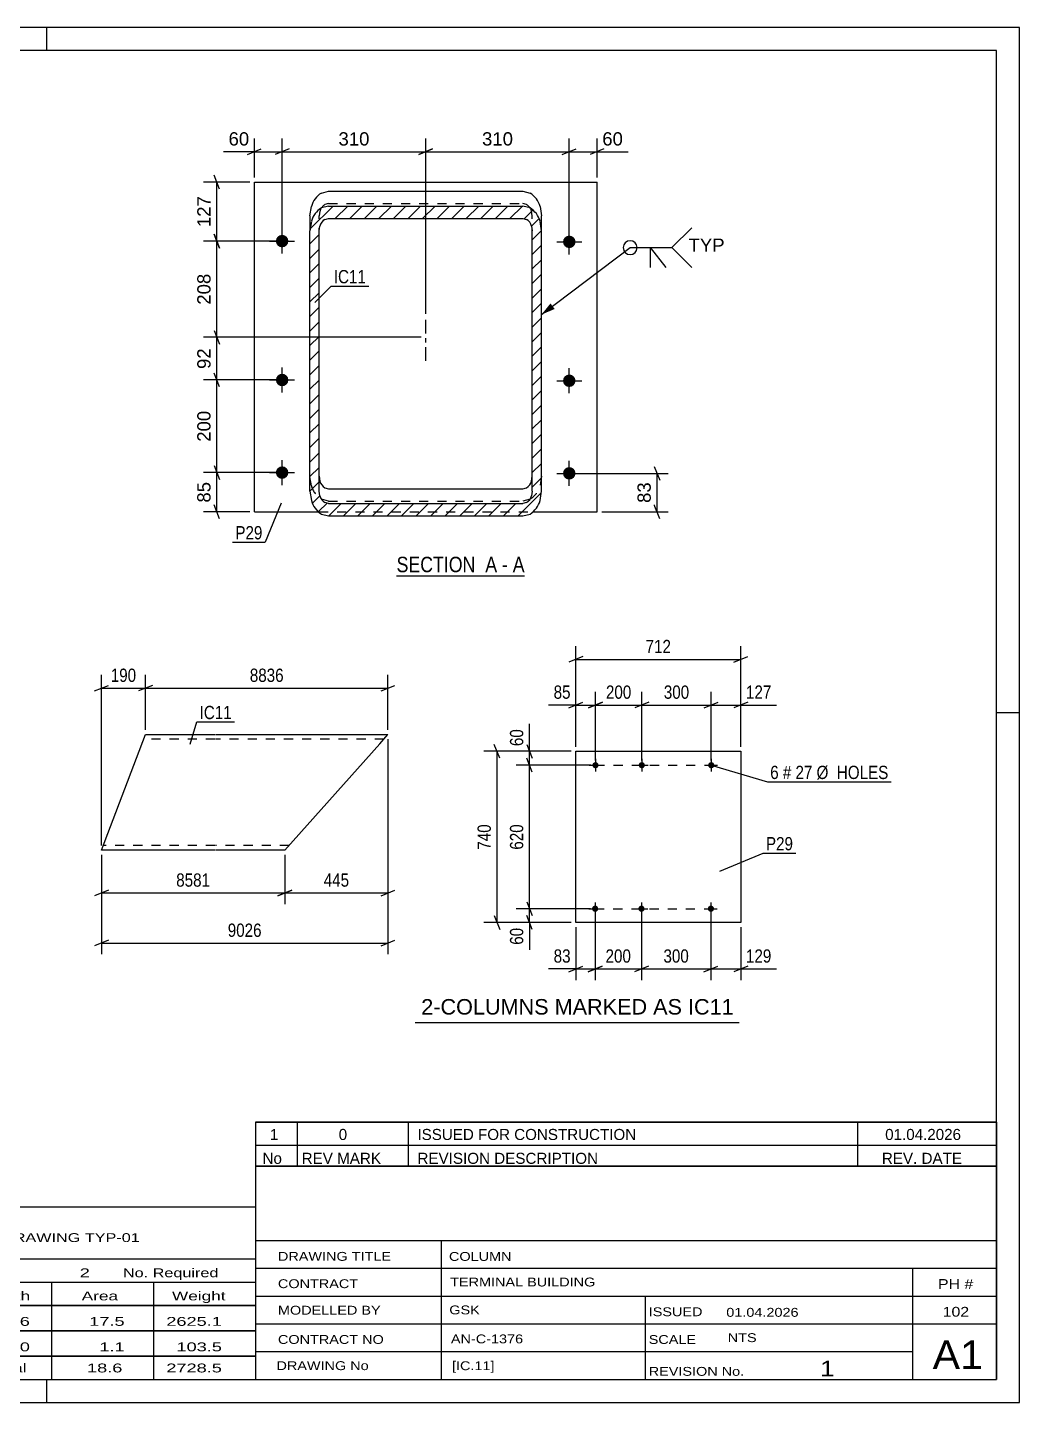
# Model space of a CAD drawing. Header units: millimetres. Extents: x 0 to 420, y 0 to 297.
# Drawn here: x 205.8 to 420, y 0 to 297 of the extents above; entities that cross this region are included whole.
import ezdxf

# ---------------------------------------------------------------- set-up
doc = ezdxf.new("R2010")
doc.units = ezdxf.units.MM
doc.linetypes.add('DXK_LINE_DOT2', pattern=[3.9198, 1.9599, -1.9599])
doc.linetypes.add('DXK_LINE_DOT3', pattern=[5.9187, 2.979, -0.9799, 0.9799, -0.9799])
doc.styles.add('Arial', font='ARIAL.TTF', dxfattribs={"height": 0.2})
doc.styles.add('Arial Narrow', font='ARIALN.TTF', dxfattribs={"height": 0.2})

# ---------------------------------------------------------------- blocks, each defined once
blk = doc.blocks.new('Unknown-762328511-1128')
at = {"color": 5, "linetype": 'Continuous'}
for p, q in [((420, 297), (0, 297)), ((210, 292), (210, 297)), ((420, 0), (420, 297)), ((415, 292), (5, 292)), ((415, 5), (415, 292)), ((420, 149), (415, 149)), ((5, 5), (415, 5)), ((210, 0), (210, 5)), ((0, 0), (420, 0))]:
    blk.add_line(p, q, dxfattribs=at)
blk = doc.blocks.new('Unknown-762328511-17 - 1245')
at = {"color": 6, "linetype": 'Continuous'}
blk.add_line((285.5, 178.59), (313.14, 178.59), dxfattribs=at)
at = {"color": 0, "linetype": 'Continuous'}
blk.add_wipeout([(303.6, 179.34), (303.6, 182.84), (285.5, 182.84), (285.5, 179.34)], dxfattribs=at)
at = {"color": 7, "linetype": 'Continuous', "style": 'Arial Narrow'}
blk.add_text('SECTION ', height=3.34, dxfattribs=at).set_placement((285.5, 179.34))
at = {"color": 0, "linetype": 'Continuous'}
blk.add_wipeout([(307.21, 179.34), (307.21, 182.84), (304.65, 182.84), (304.65, 179.34)], dxfattribs=at)
blk.add_wipeout([(309.53, 179.34), (309.53, 182.84), (308.26, 182.84), (308.26, 179.34)], dxfattribs=at)
at = {"color": 7, "linetype": 'Continuous', "style": 'Arial Narrow'}
blk.add_text('A', height=3.34, dxfattribs=at).set_placement((304.65, 179.34))
at = {"color": 0, "linetype": 'Continuous'}
blk.add_wipeout([(313.14, 179.34), (313.14, 182.84), (310.58, 182.84), (310.58, 179.34)], dxfattribs=at)
at = {"color": 7, "linetype": 'Continuous', "style": 'Arial Narrow'}
for s, p in [('A', (310.58, 179.34)), ('-', (308.26, 179.34))]:
    blk.add_text(s, height=3.34, dxfattribs=at).set_placement(p)
blk = doc.blocks.new('Part-762328511-1509 - 1503')
at = {"color": 2, "linetype": 'Continuous'}
for p, q in [((324.19, 103.66), (324.19, 140.66)), ((324.19, 140.66), (359.81, 140.66)), ((359.81, 140.66), (359.81, 103.66)), ((359.81, 103.66), (324.19, 103.66))]:
    blk.add_line(p, q, dxfattribs=at)
blk = doc.blocks.new('Bolt-762328511-1542 - 1503')
at = {"linetype": 'Continuous'}
for points in [[(328.44, 138.33, -1), (328.44, 136.98, -1)], [(338.44, 138.33, -1), (338.44, 136.98, -1)], [(353.44, 138.33, -1), (353.44, 136.98, -1)]]:
    blk.add_hatch(color=1, dxfattribs=at).paths.add_polyline_path(points)
at = {"color": 1, "linetype": 'Continuous'}
for p, q in [((327.09, 137.66), (329.79, 137.66)), ((328.44, 139.01), (328.44, 136.31)), ((337.09, 137.66), (339.79, 137.66)), ((338.44, 139.01), (338.44, 136.31)), ((352.09, 137.66), (354.79, 137.66)), ((353.44, 139.01), (353.44, 136.31))]:
    blk.add_line(p, q, dxfattribs=at)
blk = doc.blocks.new('Bolt-762328511-1547 - 1503')
at = {"linetype": 'Continuous'}
for points in [[(328.37, 107.33, -1), (328.37, 105.98, -1)], [(338.37, 107.33, -1), (338.37, 105.98, -1)], [(353.37, 107.33, -1), (353.37, 105.98, -1)]]:
    blk.add_hatch(color=1, dxfattribs=at).paths.add_polyline_path(points)
at = {"color": 1, "linetype": 'Continuous'}
for p, q in [((328.37, 108.01), (328.37, 105.31)), ((338.37, 108.01), (338.37, 105.31)), ((353.37, 108.01), (353.37, 105.31)), ((327.02, 106.66), (329.72, 106.66)), ((337.02, 106.66), (339.72, 106.66)), ((352.02, 106.66), (354.72, 106.66))]:
    blk.add_line(p, q, dxfattribs=at)
blk = doc.blocks.new('Part-762328511-1430 - 1424')
at = {"color": 2, "linetype": 'Continuous'}
for p, q in [((221.76, 119.3), (231.28, 144.3)), ((231.28, 144.3), (246.28, 144.3)), ((246.38, 144.3), (283.63, 144.3)), ((281.85, 142.3), (283.63, 144.3)), ((281.85, 142.3), (261.38, 119.3)), ((246.28, 119.3), (221.76, 119.3)), ((261.38, 119.3), (246.38, 119.3))]:
    blk.add_line(p, q, dxfattribs=at)
at = {"color": 7, "linetype": 'DXK_LINE_DOT2'}
for p, q in [((246.28, 143.3), (230.9, 143.3)), ((282.74, 143.3), (246.38, 143.3)), ((283.49, 144.15), (281.85, 142.3)), ((246.28, 120.3), (222.14, 120.3)), ((262.27, 120.3), (246.38, 120.3))]:
    blk.add_line(p, q, dxfattribs=at)
blk = doc.blocks.new('Bolt-762328511-1280 - 1245')
at = {"linetype": 'Continuous'}
for points in [[(321.43, 250.7, -1), (324.13, 250.7, -1)], [(321.43, 220.7, -1), (324.13, 220.7, -1)], [(321.43, 200.7, -1), (324.13, 200.7, -1)]]:
    blk.add_hatch(color=1, dxfattribs=at).paths.add_polyline_path(points)
at = {"color": 1, "linetype": 'Continuous'}
for p, q in [((322.78, 248), (322.78, 253.4)), ((320.08, 250.7), (325.48, 250.7)), ((322.78, 218), (322.78, 223.4)), ((320.08, 220.7), (325.48, 220.7)), ((322.78, 198), (322.78, 203.4)), ((320.08, 200.7), (325.48, 200.7))]:
    blk.add_line(p, q, dxfattribs=at)
blk = doc.blocks.new('Bolt-762328511-1279 - 1245')
at = {"linetype": 'Continuous'}
for points in [[(259.43, 250.86, -1), (262.13, 250.86, -1)], [(259.43, 220.86, -1), (262.13, 220.86, -1)], [(259.43, 200.86, -1), (262.13, 200.86, -1)]]:
    blk.add_hatch(color=1, dxfattribs=at).paths.add_polyline_path(points)
at = {"color": 1, "linetype": 'Continuous'}
for p, q in [((260.78, 248.16), (260.78, 253.56)), ((258.08, 250.86), (263.48, 250.86)), ((260.78, 218.16), (260.78, 223.56)), ((258.08, 220.86), (263.48, 220.86)), ((260.78, 198.16), (260.78, 203.56)), ((258.08, 200.86), (263.48, 200.86))]:
    blk.add_line(p, q, dxfattribs=at)
blk = doc.blocks.new('Part-762328511-1263 - 1245')
at = {"color": 2, "linetype": 'Continuous'}
for p, q in [((254.78, 192.36), (254.78, 263.6)), ((254.78, 263.6), (328.78, 263.6)), ((328.78, 192.36), (328.78, 263.6)), ((254.78, 192.36), (268.75, 192.36)), ((314.82, 192.36), (328.78, 192.36))]:
    blk.add_line(p, q, dxfattribs=at)
at = {"color": 7, "linetype": 'DXK_LINE_DOT2'}
blk.add_line((268.75, 192.36), (314.82, 192.36), dxfattribs=at)
blk = doc.blocks.new('Part-762328511-1278 - 1245')
at = {"linetype": 'Continuous'}
h = blk.add_hatch(dxfattribs=at)
h.set_pattern_fill('', scale=0.7, style=0, pattern_type=0)
h.set_pattern_definition([(45, (266.7842, 196.8542), (-1.571545, 1.571545), [])])
h.paths.add_polyline_path([(266.78, 253.08), (266.78, 196.85), (267.09, 194.8), (267.96, 193.07), (269.25, 191.91), (270.78, 191.5), (312.78, 191.5), (314.31, 191.91), (315.61, 193.07), (316.48, 194.8), (316.78, 196.85), (316.78, 253.08), (316.48, 255.13), (315.61, 256.87), (314.31, 258.03), (312.78, 258.44), (270.78, 258.44), (269.25, 258.03), (267.96, 256.87), (267.09, 255.13)])
h.paths.add_polyline_path([(269.37, 254.98), (270.02, 255.56), (270.78, 255.76), (312.78, 255.76), (313.55, 255.56), (314.2, 254.98), (314.63, 254.11), (314.78, 253.08), (314.78, 196.85), (314.63, 195.83), (314.2, 194.96), (313.55, 194.38), (312.78, 194.18), (270.78, 194.18), (270.02, 194.38), (269.37, 194.96), (268.94, 195.83), (268.78, 196.85), (268.78, 253.08), (268.94, 254.11)])
at = {"color": 2, "linetype": 'Continuous'}
for p, q in [((269.25, 261.23), (270.78, 261.64)), ((270.78, 261.64), (312.78, 261.64)), ((312.78, 261.64), (314.31, 261.23)), ((270.78, 258.44), (269.25, 258.03)), ((270.78, 258.44), (312.78, 258.44)), ((314.31, 258.03), (312.78, 258.44)), ((266.78, 256.29), (267.09, 258.34)), ((266.78, 256.29), (266.78, 253.08)), ((270.02, 255.56), (270.78, 255.76)), ((270.78, 255.76), (312.78, 255.76)), ((312.78, 255.76), (313.55, 255.56)), ((316.48, 258.34), (316.78, 256.29)), ((316.78, 253.08), (316.78, 256.29)), ((267.09, 255.13), (266.78, 253.08)), ((266.78, 196.85), (266.78, 253.08)), ((268.78, 253.08), (268.94, 254.11)), ((268.78, 196.85), (268.78, 253.08)), ((314.63, 254.11), (314.78, 253.08)), ((314.78, 196.85), (314.78, 253.08)), ((316.78, 253.08), (316.48, 255.13)), ((316.78, 196.85), (316.78, 253.08)), ((268.78, 200.06), (268.94, 199.03)), ((314.63, 199.03), (314.78, 200.06)), ((266.78, 196.85), (267.09, 194.8)), ((268.94, 195.83), (268.78, 196.85)), ((270.02, 197.58), (270.78, 197.38)), ((270.78, 197.38), (312.78, 197.38)), ((312.78, 197.38), (313.55, 197.58)), ((314.78, 196.85), (314.63, 195.83)), ((316.48, 194.8), (316.78, 196.85)), ((270.78, 194.18), (270.02, 194.38)), ((270.78, 194.18), (312.78, 194.18)), ((313.55, 194.38), (312.78, 194.18)), ((269.25, 191.91), (270.78, 191.5)), ((270.78, 191.5), (312.78, 191.5)), ((312.78, 191.5), (314.31, 191.91))]:
    blk.add_line(p, q, dxfattribs=at)
at = {"color": 7, "linetype": 'DXK_LINE_DOT2'}
for p, q in [((270.78, 258.96), (270.02, 258.76)), ((270.78, 258.96), (312.78, 258.96)), ((313.55, 258.76), (312.78, 258.96)), ((268.94, 257.31), (268.78, 256.29)), ((268.78, 196.85), (268.78, 256.29)), ((314.78, 256.29), (314.63, 257.31)), ((314.78, 196.85), (314.78, 256.29)), ((266.78, 196.85), (266.78, 253.08)), ((316.78, 196.85), (316.78, 253.08)), ((267.09, 198.01), (266.78, 200.06)), ((316.78, 200.06), (316.48, 198.01)), ((270.78, 194.7), (269.25, 195.11)), ((270.78, 194.7), (312.78, 194.7)), ((314.31, 195.11), (312.78, 194.7))]:
    blk.add_line(p, q, dxfattribs=at)
at = {"color": 7, "linetype": 'DXK_LINE_DOT3'}
blk.add_line((291.78, 224.97), (291.78, 234.82), dxfattribs=at)
at = {"color": 2, "linetype": 'Continuous'}
for centre, radius, start, end in [((271.82, 257.06), 4.9, 121.5791, 164.9041), ((311.75, 257.06), 4.9, 15.0959, 58.4209), ((271.82, 253.86), 4.9, 121.5791, 164.9041), ((271.3, 253.47), 2.45, 121.5791, 164.9041), ((312.27, 253.47), 2.45, 15.0959, 58.4209), ((311.75, 253.86), 4.9, 15.0959, 58.4209), ((271.3, 199.67), 2.45, 195.0959, 238.4209), ((312.27, 199.67), 2.45, 301.5791, 344.9041), ((271.82, 196.08), 4.9, 195.0959, 238.4209), ((271.3, 196.47), 2.45, 195.0959, 238.4209), ((312.27, 196.47), 2.45, 301.5791, 344.9041), ((311.75, 196.08), 4.9, 301.5791, 344.9041)]:
    blk.add_arc(centre, radius, start, end, dxfattribs=at)
at = {"color": 7, "linetype": 'DXK_LINE_DOT2'}
for centre, radius, start, end in [((271.3, 256.67), 2.45, 121.5791, 164.9041), ((312.27, 256.67), 2.45, 15.0959, 58.4209), ((271.82, 199.29), 4.9, 195.0959, 238.4209), ((311.75, 199.29), 4.9, 301.5791, 344.9041)]:
    blk.add_arc(centre, radius, start, end, dxfattribs=at)
blk = doc.blocks.new('Line-762328511-1675 - 1503')
at = {"color": 1, "linetype": 'DXK_LINE_DOT2'}
blk.add_line((328.37, 106.66), (352.02, 106.66), dxfattribs=at)
blk = doc.blocks.new('Line-762328511-1688 - 1503')
at = {"color": 1, "linetype": 'DXK_LINE_DOT2'}
blk.add_line((328.44, 137.66), (353.44, 137.66), dxfattribs=at)
blk = doc.blocks.new('StraightDimension-762328511-3628 - 1503')
at = {"color": 7, "linetype": 'Continuous'}
for p, q in [((338.37, 105.66), (338.37, 91.26)), ((353.37, 105.66), (353.37, 91.26)), ((339.87, 94.26), (336.87, 93.06)), ((338.37, 93.66), (353.37, 93.66)), ((351.87, 93.06), (354.87, 94.26))]:
    blk.add_line(p, q, dxfattribs=at)
at = {"color": 0}
blk.add_wipeout([(349.21, 94.41), (349.21, 98.61), (342.52, 98.61), (342.52, 94.41)], dxfattribs=at)
at = {"color": 3, "style": 'Arial Narrow'}
blk.add_text('300', height=2.863, dxfattribs=at).set_placement((343.12, 95.01))
blk = doc.blocks.new('StraightDimension-762328511-1620 - 1503')
at = {"color": 7, "linetype": 'Continuous'}
for p, q in [((328.37, 105.66), (328.37, 91.26)), ((324.19, 102.66), (324.19, 91.26)), ((322.69, 93.06), (325.69, 94.26)), ((324.19, 93.66), (328.37, 93.66)), ((329.87, 94.26), (326.87, 93.06))]:
    blk.add_line(p, q, dxfattribs=at)
at = {"color": 0}
blk.add_wipeout([(323.67, 94.41), (323.67, 98.61), (318.81, 98.61), (318.81, 94.41)], dxfattribs=at)
at = {"color": 7, "linetype": 'Continuous'}
blk.add_line((324.19, 93.66), (318.29, 93.66), dxfattribs=at)
blk.add_line((324.19, 93.66), (318.29, 93.66), dxfattribs=at)
at = {"color": 3, "style": 'Arial Narrow'}
blk.add_text('83', height=2.863, dxfattribs=at).set_placement((319.41, 95.01))
blk = doc.blocks.new('StraightDimension-762328511-1665 - 1503')
at = {"color": 7, "linetype": 'Continuous'}
for p, q in [((324.19, 141.66), (324.19, 163.36)), ((359.81, 141.66), (359.81, 163.36)), ((325.69, 161.11), (322.69, 159.91)), ((324.19, 160.51), (359.81, 160.51)), ((358.31, 159.91), (361.31, 161.11))]:
    blk.add_line(p, q, dxfattribs=at)
at = {"color": 0}
blk.add_wipeout([(345.34, 161.26), (345.34, 165.46), (338.66, 165.46), (338.66, 161.26)], dxfattribs=at)
at = {"color": 3, "style": 'Arial Narrow'}
blk.add_text('712', height=2.863, dxfattribs=at).set_placement((339.26, 161.86))
blk = doc.blocks.new('StraightDimension-762328511-1549 - 1503')
at = {"color": 7, "linetype": 'Continuous'}
for p, q in [((323.19, 140.66), (311.34, 140.66)), ((313.59, 142.16), (314.79, 139.16)), ((314.19, 137.66), (314.19, 140.66)), ((327.44, 137.66), (311.34, 137.66)), ((314.79, 136.16), (313.59, 139.16))]:
    blk.add_line(p, q, dxfattribs=at)
at = {"color": 0}
blk.add_wipeout([(313.44, 146.04), (309.24, 146.04), (309.24, 141.18), (313.44, 141.18)], dxfattribs=at)
at = {"color": 7, "linetype": 'Continuous'}
blk.add_line((314.19, 140.66), (314.19, 146.56), dxfattribs=at)
blk.add_line((314.19, 140.66), (314.19, 146.56), dxfattribs=at)
at = {"color": 3, "style": 'Arial Narrow'}
blk.add_text('60', height=2.863, rotation=90.0002, dxfattribs=at).set_placement((312.84, 141.78))
blk = doc.blocks.new('StraightDimension-762328511-3650 - 1503')
at = {"color": 7, "linetype": 'Continuous'}
for p, q in [((338.44, 138.66), (338.44, 153.51)), ((353.44, 138.66), (353.44, 153.51)), ((339.94, 151.26), (336.94, 150.06)), ((338.44, 150.66), (353.44, 150.66)), ((351.94, 150.06), (354.94, 151.26))]:
    blk.add_line(p, q, dxfattribs=at)
at = {"color": 0}
blk.add_wipeout([(349.29, 151.41), (349.29, 155.61), (342.6, 155.61), (342.6, 151.41)], dxfattribs=at)
at = {"color": 3, "style": 'Arial Narrow'}
blk.add_text('300', height=2.863, dxfattribs=at).set_placement((343.2, 152.01))
blk = doc.blocks.new('StraightDimension-762328511-1562 - 1503')
at = {"color": 7, "linetype": 'Continuous'}
for p, q in [((327.44, 137.66), (311.34, 137.66)), ((314.79, 136.16), (313.59, 139.16)), ((314.19, 106.66), (314.19, 137.66)), ((313.59, 108.16), (314.79, 105.16)), ((327.37, 106.66), (311.34, 106.66))]:
    blk.add_line(p, q, dxfattribs=at)
at = {"color": 0}
blk.add_wipeout([(313.44, 125.5), (309.24, 125.5), (309.24, 118.81), (313.44, 118.81)], dxfattribs=at)
at = {"color": 3, "style": 'Arial Narrow'}
blk.add_text('620', height=2.863, rotation=90.0002, dxfattribs=at).set_placement((312.84, 119.41))
blk = doc.blocks.new('StraightDimension-762328511-1578 - 1503')
at = {"color": 7, "linetype": 'Continuous'}
for p, q in [((313.59, 108.16), (314.79, 105.16)), ((327.37, 106.66), (311.34, 106.66)), ((314.79, 102.16), (313.59, 105.16)), ((314.19, 103.66), (314.19, 106.66)), ((323.19, 103.66), (311.34, 103.66))]:
    blk.add_line(p, q, dxfattribs=at)
at = {"color": 0}
blk.add_wipeout([(313.44, 103.13), (309.24, 103.13), (309.24, 98.27), (313.44, 98.27)], dxfattribs=at)
at = {"color": 7, "linetype": 'Continuous'}
blk.add_line((314.19, 103.66), (314.19, 97.75), dxfattribs=at)
blk.add_line((314.19, 103.66), (314.19, 97.75), dxfattribs=at)
at = {"color": 3, "style": 'Arial Narrow'}
blk.add_text('60', height=2.863, rotation=90.0002, dxfattribs=at).set_placement((312.84, 98.87))
blk = doc.blocks.new('StraightDimension-762328511-1592 - 1503')
at = {"color": 7, "linetype": 'Continuous'}
for p, q in [((323.19, 140.66), (304.34, 140.66)), ((307.79, 139.16), (306.59, 142.16)), ((307.19, 103.66), (307.19, 140.66)), ((306.59, 105.16), (307.79, 102.16)), ((323.19, 103.66), (304.34, 103.66))]:
    blk.add_line(p, q, dxfattribs=at)
at = {"color": 0}
blk.add_wipeout([(306.44, 125.5), (302.24, 125.5), (302.24, 118.81), (306.44, 118.81)], dxfattribs=at)
at = {"color": 3, "style": 'Arial Narrow'}
blk.add_text('740', height=2.863, rotation=90.0002, dxfattribs=at).set_placement((305.84, 119.41))
blk = doc.blocks.new('StraightDimension-762328511-1603 - 1503')
at = {"color": 7, "linetype": 'Continuous'}
for p, q in [((353.37, 105.66), (353.37, 91.26)), ((359.81, 102.66), (359.81, 91.26)), ((351.87, 93.06), (354.87, 94.26)), ((353.37, 93.66), (359.81, 93.66)), ((361.31, 94.26), (358.31, 93.06))]:
    blk.add_line(p, q, dxfattribs=at)
at = {"color": 0}
blk.add_wipeout([(367.02, 94.41), (367.02, 98.61), (360.34, 98.61), (360.34, 94.41)], dxfattribs=at)
at = {"color": 7, "linetype": 'Continuous'}
blk.add_line((359.81, 93.66), (367.55, 93.66), dxfattribs=at)
blk.add_line((359.81, 93.66), (367.55, 93.66), dxfattribs=at)
at = {"color": 3, "style": 'Arial Narrow'}
blk.add_text('129', height=2.863, dxfattribs=at).set_placement((360.94, 95.01))
blk = doc.blocks.new('StraightDimension-762328511-1634 - 1503')
at = {"color": 7, "linetype": 'Continuous'}
for p, q in [((324.19, 141.66), (324.19, 153.51)), ((328.44, 138.66), (328.44, 153.51)), ((322.69, 150.06), (325.69, 151.26)), ((324.19, 150.66), (328.44, 150.66)), ((329.94, 151.26), (326.94, 150.06))]:
    blk.add_line(p, q, dxfattribs=at)
at = {"color": 0}
blk.add_wipeout([(323.67, 151.41), (323.67, 155.61), (318.81, 155.61), (318.81, 151.41)], dxfattribs=at)
at = {"color": 7, "linetype": 'Continuous'}
blk.add_line((324.19, 150.66), (318.29, 150.66), dxfattribs=at)
blk.add_line((324.19, 150.66), (318.29, 150.66), dxfattribs=at)
at = {"color": 3, "style": 'Arial Narrow'}
blk.add_text('85', height=2.863, dxfattribs=at).set_placement((319.41, 152.01))
blk = doc.blocks.new('StraightDimension-762328511-1651 - 1503')
at = {"color": 7, "linetype": 'Continuous'}
for p, q in [((353.44, 138.66), (353.44, 153.51)), ((359.81, 141.66), (359.81, 153.51)), ((351.94, 150.06), (354.94, 151.26)), ((353.44, 150.66), (359.81, 150.66)), ((361.31, 151.26), (358.31, 150.06))]:
    blk.add_line(p, q, dxfattribs=at)
at = {"color": 0}
blk.add_wipeout([(367.02, 151.41), (367.02, 155.61), (360.34, 155.61), (360.34, 151.41)], dxfattribs=at)
at = {"color": 7, "linetype": 'Continuous'}
blk.add_line((359.81, 150.66), (367.55, 150.66), dxfattribs=at)
blk.add_line((359.81, 150.66), (367.55, 150.66), dxfattribs=at)
at = {"color": 3, "style": 'Arial Narrow'}
blk.add_text('127', height=2.863, dxfattribs=at).set_placement((360.94, 152.01))
blk = doc.blocks.new('StraightDimension-762328511-3626 - 1503')
at = {"color": 7, "linetype": 'Continuous'}
for p, q in [((328.37, 105.66), (328.37, 91.26)), ((338.37, 105.66), (338.37, 91.26)), ((326.87, 93.06), (329.87, 94.26)), ((328.37, 93.66), (338.37, 93.66)), ((339.87, 94.26), (336.87, 93.06))]:
    blk.add_line(p, q, dxfattribs=at)
at = {"color": 0}
blk.add_wipeout([(336.71, 94.41), (336.71, 98.61), (330.02, 98.61), (330.02, 94.41)], dxfattribs=at)
at = {"color": 3, "style": 'Arial Narrow'}
blk.add_text('200', height=2.863, dxfattribs=at).set_placement((330.62, 95.01))
blk = doc.blocks.new('StraightDimension-762328511-3648 - 1503')
at = {"color": 7, "linetype": 'Continuous'}
for p, q in [((328.44, 138.66), (328.44, 153.51)), ((338.44, 138.66), (338.44, 153.51)), ((326.94, 150.06), (329.94, 151.26)), ((328.44, 150.66), (338.44, 150.66)), ((339.94, 151.26), (336.94, 150.06))]:
    blk.add_line(p, q, dxfattribs=at)
at = {"color": 0}
blk.add_wipeout([(336.79, 151.41), (336.79, 155.61), (330.1, 155.61), (330.1, 151.41)], dxfattribs=at)
at = {"color": 3, "style": 'Arial Narrow'}
blk.add_text('200', height=2.863, dxfattribs=at).set_placement((330.7, 152.01))
blk = doc.blocks.new('StraightDimension-762328511-1434 - 1424')
at = {"color": 7, "linetype": 'Continuous'}
for p, q in [((283.63, 143.3), (283.63, 107.67)), ((261.38, 118.3), (261.38, 107.67)), ((262.88, 110.67), (259.88, 109.47)), ((261.38, 110.07), (283.63, 110.07)), ((282.13, 109.47), (285.13, 110.67))]:
    blk.add_line(p, q, dxfattribs=at)
at = {"color": 0}
blk.add_wipeout([(275.84, 110.82), (275.84, 115.02), (269.16, 115.02), (269.16, 110.82)], dxfattribs=at)
at = {"color": 3, "style": 'Arial Narrow'}
blk.add_text('445', height=2.863, dxfattribs=at).set_placement((269.76, 111.42))
blk = doc.blocks.new('StraightDimension-762328511-1447 - 1424')
at = {"color": 7, "linetype": 'Continuous'}
for p, q in [((221.76, 118.3), (221.76, 107.67)), ((261.38, 118.3), (261.38, 107.67)), ((223.26, 110.67), (220.26, 109.47)), ((221.76, 110.07), (261.38, 110.07)), ((259.88, 109.47), (262.88, 110.67))]:
    blk.add_line(p, q, dxfattribs=at)
at = {"color": 0}
blk.add_wipeout([(245.83, 110.82), (245.83, 115.02), (237.31, 115.02), (237.31, 110.82)], dxfattribs=at)
at = {"color": 3, "style": 'Arial Narrow'}
blk.add_text('8581', height=2.863, dxfattribs=at).set_placement((237.91, 111.42))
blk = doc.blocks.new('StraightDimension-762328511-1461 - 1424')
at = {"color": 7, "linetype": 'Continuous'}
for p, q in [((232.78, 154.9), (229.78, 153.7)), ((231.28, 145.3), (231.28, 157.15)), ((282.13, 153.7), (285.13, 154.9)), ((283.63, 145.3), (283.63, 157.15)), ((231.28, 154.3), (283.63, 154.3))]:
    blk.add_line(p, q, dxfattribs=at)
at = {"color": 0}
blk.add_wipeout([(261.71, 155.05), (261.71, 159.25), (253.2, 159.25), (253.2, 155.05)], dxfattribs=at)
at = {"color": 3, "style": 'Arial Narrow'}
blk.add_text('8836', height=2.863, dxfattribs=at).set_placement((253.8, 155.65))
blk = doc.blocks.new('StraightDimension-762328511-1475 - 1424')
at = {"color": 7, "linetype": 'Continuous'}
for p, q in [((220.26, 153.7), (223.26, 154.9)), ((221.76, 120.3), (221.76, 157.15)), ((232.78, 154.9), (229.78, 153.7)), ((231.28, 145.3), (231.28, 157.15)), ((221.76, 154.3), (231.28, 154.3))]:
    blk.add_line(p, q, dxfattribs=at)
at = {"color": 0}
blk.add_wipeout([(229.86, 155.05), (229.86, 159.25), (223.18, 159.25), (223.18, 155.05)], dxfattribs=at)
at = {"color": 3, "style": 'Arial Narrow'}
blk.add_text('190', height=2.863, dxfattribs=at).set_placement((223.78, 155.65))
blk = doc.blocks.new('StraightDimension-762328511-1489 - 1424')
at = {"color": 7, "linetype": 'Continuous'}
for p, q in [((283.63, 143.3), (283.63, 96.83)), ((221.76, 118.3), (221.76, 96.83)), ((223.26, 99.83), (220.26, 98.63)), ((221.76, 99.23), (283.63, 99.23)), ((282.13, 98.63), (285.13, 99.83))]:
    blk.add_line(p, q, dxfattribs=at)
at = {"color": 0}
blk.add_wipeout([(256.95, 99.98), (256.95, 104.18), (248.44, 104.18), (248.44, 99.98)], dxfattribs=at)
at = {"color": 3, "style": 'Arial Narrow'}
blk.add_text('9026', height=2.863, dxfattribs=at).set_placement((249.04, 100.58))
blk = doc.blocks.new('StraightDimension-762328511-1345 - 1245')
at = {"color": 7, "linetype": 'Continuous'}
for p, q in [((253.28, 269.56), (256.28, 270.76)), ((254.78, 264.6), (254.78, 273.01)), ((262.28, 270.76), (259.28, 269.56)), ((260.78, 251.86), (260.78, 273.01)), ((254.78, 270.16), (260.78, 270.16))]:
    blk.add_line(p, q, dxfattribs=at)
at = {"color": 0}
blk.add_wipeout([(254.26, 270.91), (254.26, 275.11), (248.61, 275.11), (248.61, 270.91)], dxfattribs=at)
at = {"color": 7, "linetype": 'Continuous'}
blk.add_line((254.78, 270.16), (248.09, 270.16), dxfattribs=at)
blk.add_line((254.78, 270.16), (248.09, 270.16), dxfattribs=at)
at = {"color": 3, "style": 'Arial'}
blk.add_text('60', height=2.865, dxfattribs=at).set_placement((249.21, 271.51))
blk = doc.blocks.new('StraightDimension-762328511-1358 - 1245')
at = {"color": 7, "linetype": 'Continuous'}
for p, q in [((262.28, 270.76), (259.28, 269.56)), ((260.78, 251.86), (260.78, 273.01)), ((290.28, 269.56), (293.28, 270.76)), ((291.78, 235.16), (291.78, 273.01)), ((260.78, 270.16), (291.78, 270.16))]:
    blk.add_line(p, q, dxfattribs=at)
at = {"color": 0}
blk.add_wipeout([(280.22, 270.91), (280.22, 275.11), (272.35, 275.11), (272.35, 270.91)], dxfattribs=at)
at = {"color": 3, "style": 'Arial'}
blk.add_text('310', height=2.865, dxfattribs=at).set_placement((272.95, 271.51))
blk = doc.blocks.new('StraightDimension-762328511-1374 - 1245')
at = {"color": 7, "linetype": 'Continuous'}
for p, q in [((293.28, 270.76), (290.28, 269.56)), ((291.78, 235.16), (291.78, 273.01)), ((321.28, 269.56), (324.28, 270.76)), ((322.78, 251.7), (322.78, 273.01)), ((291.78, 270.16), (322.78, 270.16))]:
    blk.add_line(p, q, dxfattribs=at)
at = {"color": 0}
blk.add_wipeout([(311.22, 270.91), (311.22, 275.11), (303.35, 275.11), (303.35, 270.91)], dxfattribs=at)
at = {"color": 3, "style": 'Arial'}
blk.add_text('310', height=2.865, dxfattribs=at).set_placement((303.95, 271.51))
blk = doc.blocks.new('StraightDimension-762328511-1390 - 1245')
at = {"color": 7, "linetype": 'Continuous'}
for p, q in [((321.28, 269.56), (324.28, 270.76)), ((322.78, 251.7), (322.78, 273.01)), ((330.28, 270.76), (327.28, 269.56)), ((328.78, 264.6), (328.78, 273.01)), ((322.78, 270.16), (328.78, 270.16))]:
    blk.add_line(p, q, dxfattribs=at)
at = {"color": 0}
blk.add_wipeout([(334.96, 270.91), (334.96, 275.11), (329.31, 275.11), (329.31, 270.91)], dxfattribs=at)
at = {"color": 7, "linetype": 'Continuous'}
blk.add_line((328.78, 270.16), (335.48, 270.16), dxfattribs=at)
blk.add_line((328.78, 270.16), (335.48, 270.16), dxfattribs=at)
at = {"color": 3, "style": 'Arial'}
blk.add_text('60', height=2.865, dxfattribs=at).set_placement((329.91, 271.51))
blk = doc.blocks.new('StraightDimension-762328511-3183 - 1245')
at = {"color": 7, "linetype": 'Continuous'}
for p, q in [((247.27, 262.1), (246.07, 265.1)), ((253.78, 263.6), (243.82, 263.6)), ((246.67, 250.86), (246.67, 263.6)), ((259.78, 250.86), (243.82, 250.86)), ((246.07, 252.36), (247.27, 249.36))]:
    blk.add_line(p, q, dxfattribs=at)
at = {"color": 0}
blk.add_wipeout([(245.92, 261.16), (241.72, 261.16), (241.72, 253.29), (245.92, 253.29)], dxfattribs=at)
at = {"color": 3, "style": 'Arial'}
blk.add_text('127', height=2.865, rotation=90.0002, dxfattribs=at).set_placement((245.32, 253.89))
blk = doc.blocks.new('StraightDimension-762328511-3184 - 1245')
at = {"color": 7, "linetype": 'Continuous'}
for p, q in [((259.78, 250.86), (243.82, 250.86)), ((247.27, 249.36), (246.07, 252.36)), ((246.67, 230.08), (246.67, 250.86)), ((290.78, 230.08), (243.82, 230.08)), ((246.07, 231.58), (247.27, 228.58))]:
    blk.add_line(p, q, dxfattribs=at)
at = {"color": 0}
blk.add_wipeout([(245.92, 244.4), (241.72, 244.4), (241.72, 236.53), (245.92, 236.53)], dxfattribs=at)
at = {"color": 3, "style": 'Arial'}
blk.add_text('208', height=2.865, rotation=90.0002, dxfattribs=at).set_placement((245.32, 237.13))
blk = doc.blocks.new('StraightDimension-762328511-3185 - 1245')
at = {"color": 7, "linetype": 'Continuous'}
for p, q in [((290.78, 230.08), (243.82, 230.08)), ((246.07, 231.58), (247.27, 228.58)), ((246.67, 220.86), (246.67, 230.08)), ((259.78, 220.86), (243.82, 220.86)), ((247.27, 219.36), (246.07, 222.36))]:
    blk.add_line(p, q, dxfattribs=at)
at = {"color": 0}
blk.add_wipeout([(245.92, 228.29), (241.72, 228.29), (241.72, 222.64), (245.92, 222.64)], dxfattribs=at)
at = {"color": 3, "style": 'Arial'}
blk.add_text('92', height=2.865, rotation=90.0002, dxfattribs=at).set_placement((245.32, 223.24))
blk = doc.blocks.new('StraightDimension-762328511-3186 - 1245')
at = {"color": 7, "linetype": 'Continuous'}
for p, q in [((259.78, 220.86), (243.82, 220.86)), ((247.27, 219.36), (246.07, 222.36)), ((246.67, 200.86), (246.67, 220.86)), ((246.07, 202.36), (247.27, 199.36)), ((259.78, 200.86), (243.82, 200.86))]:
    blk.add_line(p, q, dxfattribs=at)
at = {"color": 0}
blk.add_wipeout([(245.92, 214.79), (241.72, 214.79), (241.72, 206.92), (245.92, 206.92)], dxfattribs=at)
at = {"color": 3, "style": 'Arial'}
blk.add_text('200', height=2.865, rotation=90.0002, dxfattribs=at).set_placement((245.32, 207.52))
blk = doc.blocks.new('StraightDimension-762328511-3187 - 1245')
at = {"color": 7, "linetype": 'Continuous'}
for p, q in [((246.07, 202.36), (247.27, 199.36)), ((259.78, 200.86), (243.82, 200.86)), ((246.67, 192.36), (246.67, 200.86)), ((247.27, 190.86), (246.07, 193.86)), ((253.78, 192.36), (243.82, 192.36))]:
    blk.add_line(p, q, dxfattribs=at)
at = {"color": 0}
blk.add_wipeout([(245.92, 199.43), (241.72, 199.43), (241.72, 193.78), (245.92, 193.78)], dxfattribs=at)
at = {"color": 3, "style": 'Arial'}
blk.add_text('85', height=2.865, rotation=90.0002, dxfattribs=at).set_placement((245.32, 194.38))
blk = doc.blocks.new('StraightDimension-762328511-4490 - 1245')
at = {"color": 7, "linetype": 'Continuous'}
for p, q in [((341.13, 202.2), (342.33, 199.2)), ((323.78, 200.7), (344.13, 200.7)), ((341.73, 192.36), (341.73, 200.7)), ((342.33, 190.86), (341.13, 193.86)), ((329.78, 192.36), (344.13, 192.36))]:
    blk.add_line(p, q, dxfattribs=at)
at = {"color": 0}
blk.add_wipeout([(340.98, 199.35), (336.78, 199.35), (336.78, 193.71), (340.98, 193.71)], dxfattribs=at)
at = {"color": 3, "style": 'Arial'}
blk.add_text('83', height=2.865, rotation=90.0002, dxfattribs=at).set_placement((340.38, 194.31))
blk = doc.blocks.new('Unknown-762328511-4622')
at = {"color": 7, "linetype": 'Continuous'}
for p, q in [((255, 51.05), (255, 5)), ((255, 51.05), (415, 51.05)), ((415, 51), (415, 5)), ((255, 35), (415, 35)), ((295.14, 35), (295.14, 5)), ((255, 29), (415, 29)), ((397, 5.05), (397, 29.05)), ((255, 23), (415, 23)), ((339.14, 23), (339.14, 5)), ((255, 17), (415, 17)), ((255, 11), (397, 11)), ((255, 5), (415, 5))]:
    blk.add_line(p, q, dxfattribs=at)
at = {"color": 7, "style": 'Arial Narrow'}
for s, height, width, p in [('DRAWING TITLE', 1.9089, 1.425378, (259.88, 30.61)), ('COLUMN', 1.909, 1.425378, (296.81, 30.59)), ('TERMINAL BUILDING', 1.9089, 1.425378, (297.06, 25.07)), ('CONTRACT', 1.909, 1.425378, (259.88, 24.71)), ('MODELLED BY', 1.9089, 1.425378, (259.88, 18.98)), ('GSK', 1.909, 1.425378, (296.88, 19.04)), ('ISSUED', 1.909, 1.425378, (339.94, 18.64)), ('01.04.2026', 1.909, 1.425378, (356.69, 18.52)), ('CONTRACT NO', 1.9089, 1.425378, (259.88, 12.66)), ('AN-C-1376', 1.909, 1.425378, (297.23, 12.78)), ('SCALE', 1.909, 1.425378, (339.94, 12.65)), ('A1', 6.204, 1.25, (401.24, 7.2)), ('DRAWING No', 1.909, 1.425378, (259.56, 7)), ('[IC.11]', 1.909, 1.425378, (297.46, 6.99)), ('1', 3.34, 1.5, (376.91, 5.68)), ('REVISION No.', 1.9089, 1.425378, (339.94, 5.77))]:
    blk.add_text(s, height=height, dxfattribs=dict(at, width=width)).set_placement(p)
at = {"color": 7, "linetype": 'Continuous', "style": 'Arial Narrow'}
for s, height, width, p in [('PH #', 2.1, 1.42538, (402.4, 24.55)), ('102', 2.1, 1.42538, (403.41, 18.55)), ('NTS', 1.909, 1.425378, (357, 13.05))]:
    blk.add_text(s, height=height, dxfattribs=dict(at, width=width)).set_placement(p)
blk = doc.blocks.new('Unknown-762328511-4623')
at = {"color": 7, "linetype": 'Continuous'}
for p, q in [((255, 60.55), (415, 60.55)), ((415, 60.55), (255, 60.55)), ((255, 60.55), (255, 55.55)), ((264, 60.55), (264, 55.55)), ((288, 60.55), (288, 55.55)), ((385, 60.55), (385, 55.55)), ((415, 60.55), (415, 55.55)), ((255, 55.55), (415, 55.55)), ((255, 55.55), (255, 51.05)), ((255, 55.55), (415, 55.55)), ((264, 55.55), (264, 51.05)), ((288, 55.55), (288, 51.05)), ((385, 55.55), (385, 51.05)), ((415, 55.55), (415, 51.05)), ((415, 51.05), (255, 51.05))]:
    blk.add_line(p, q, dxfattribs=at)
at = {"color": 7, "linetype": 'Continuous', "style": 'Arial Narrow'}
for s, height, width, p in [('1', 2.39, 1.196471, (258.16, 56.7)), ('0', 2.39, 1.196471, (273, 56.7)), ('ISSUED FOR CONSTRUCTION', 2.3861, 1.196471, (290, 56.7)), ('01.04.2026', 2.386, 1.196471, (391, 56.7)), ('No', 2.386, 1.2, (256.54, 51.55)), ('REV MARK', 2.386, 1.2, (265, 51.55)), ('REVISION DESCRIPTION', 2.3861, 1.2, (290, 51.55)), ('REV. DATE', 2.386, 1.2, (390.28, 51.55))]:
    blk.add_text(s, height=height, dxfattribs=dict(at, width=width)).set_placement(p)
blk = doc.blocks.new('Unknown-762328511-4624')
at = {"color": 7, "linetype": 'Continuous'}
for p, q in [((95, 42.25), (255, 42.25)), ((95, 31), (95, 42.25)), ((255, 42.25), (255, 31)), ((95, 31), (255, 31)), ((95, 31), (95, 26)), ((255, 31), (255, 26)), ((95, 26), (255, 26)), ((95, 26), (95, 21)), ((119, 26), (119, 21)), ((154.5, 26), (154.5, 21)), ((180.5, 26), (180.5, 21)), ((193.5, 26), (193.5, 21)), ((211, 26), (211, 21)), ((233, 26), (233, 21)), ((255, 26), (255, 21)), ((95, 21), (255, 21)), ((95, 20.95), (95, 15.55)), ((95, 20.95), (255, 20.95)), ((119, 21), (119, 15.5)), ((154.5, 21), (154.5, 15.5)), ((180.5, 21), (180.5, 15.5)), ((193.5, 21), (193.5, 15.5)), ((211, 21), (211, 15.5)), ((233, 21), (233, 15.5)), ((255, 20.95), (255, 15.55)), ((95, 15.55), (255, 15.55)), ((95, 15.45), (95, 10.05)), ((95, 15.45), (255, 15.45)), ((119, 15.5), (119, 10)), ((154.5, 15.5), (154.5, 10)), ((180.5, 15.5), (180.5, 10)), ((193.5, 15.5), (193.5, 10)), ((211, 15.5), (211, 10)), ((233, 15.5), (233, 10)), ((255, 15.45), (255, 10.05)), ((95, 10.05), (255, 10.05)), ((95, 10), (255, 10)), ((95, 10), (95, 5)), ((211, 10), (211, 5)), ((233, 10), (233, 5)), ((255, 10), (255, 5)), ((95, 5), (255, 5))]:
    blk.add_line(p, q, dxfattribs=at)
at = {"color": 7, "style": 'Arial Narrow'}
for s, height, width, p in [('GENERAL NOTES & WELD DETAILS :', 2.8633, 1.4, (96.15, 34.56)), ('REFER TYP DRAWING TYP-01', 1.9089, 1.6, (179.7, 34.66)), ("MATERIAL LIST FOR ASSEMBLY MK'D", 1.9089, 1.6, (96.15, 27.06)), ('IC11', 1.909, 1.794707, (190.65, 26.97)), ('2', 1.91, 1.794707, (217.08, 27.06)), ('No. Required', 1.9089, 1.6, (226.41, 27.06)), ('Mark', 1.909, 1.7, (96.34, 22)), ('Profile', 1.909, 1.7, (129.41, 22)), ('Material', 1.909, 1.7, (159.54, 22.06)), ('No.', 1.909, 1.7, (184.5, 22.06)), ('Length', 1.909, 1.7, (195, 22.06)), ('Area', 1.909, 1.7, (217.5, 22.06)), ('Weight', 1.909, 1.7, (237, 22.06))]:
    blk.add_text(s, height=height, dxfattribs=dict(at, width=width)).set_placement(p)
at = {"color": 7, "linetype": 'Continuous', "style": 'Arial Narrow'}
for s, height, width, p in [('IC11', 1.909, 1.794707, (96.5, 16.56)), ('SHS500*20', 1.909, 1.794707, (121, 16.56)), ('E350', 1.909, 1.794707, (160.74, 16.56)), ('1', 1.91, 1.794707, (184.86, 16.56)), ('9026', 1.909, 1.794707, (197.58, 16.56)), ('17.5', 1.909, 1.794707, (219.13, 16.56)), ('2625.1', 1.909, 1.794707, (235.77, 16.56)), ('P29', 1.909, 1.794707, (96.5, 11.06)), ('PL25*712', 1.909, 1.794707, (121, 11.06)), ('E350', 1.909, 1.794707, (160.74, 11.06)), ('1', 1.91, 1.794707, (184.86, 11.06)), ('740', 1.909, 1.794707, (199.77, 11.06)), ('1.1', 1.909, 1.794707, (221.32, 11.06)), ('103.5', 1.909, 1.794707, (237.96, 11.06)), ('Total', 1.909, 1.7, (197.33, 6.5)), ('18.6', 1.909, 1.794707, (218.64, 6.5)), ('2728.5', 1.909, 1.794707, (235.77, 6.5))]:
    blk.add_text(s, height=height, dxfattribs=dict(at, width=width)).set_placement(p)
blk = doc.blocks.new('Unknown-762328511-4625')
at = {"color": 7, "linetype": 'Continuous'}
blk.add_line((289.5, 82.05), (359.5, 82.05), dxfattribs=at)
at = {"color": 7, "style": 'Arial'}
blk.add_text('2-COLUMNS MARKED AS IC11', height=3.3428, dxfattribs=at).set_placement((290.82, 83.8))
blk = doc.blocks.new('Mark-762328511-1505 - 1503')
at = {"color": 0}
blk.add_wipeout([(371.1, 119.27), (371.1, 122.27), (365.25, 122.27), (365.25, 119.27)], dxfattribs=at)
blk.add_wipeout([(371.1, 119.27), (371.1, 122.27), (365.25, 122.27), (365.25, 119.27)], dxfattribs=at)
at = {"color": 30, "linetype": 'Continuous'}
for p, q in [((355.3, 114.8), (364.65, 118.67)), ((364.65, 118.67), (371.7, 118.67))]:
    blk.add_line(p, q, dxfattribs=at)
at = {"color": 3, "style": 'Arial Narrow'}
blk.add_text('P29', height=2.863, dxfattribs=at).set_placement((365.25, 119.27))
blk = doc.blocks.new('MarkSet-762328511-1729 - 1503')
at = {"color": 0}
blk.add_wipeout([(368, 134.67), (368, 137.67), (366.17, 137.67), (366.17, 134.67)], dxfattribs=at)
blk.add_wipeout([(368, 134.67), (368, 137.67), (366.17, 137.67), (366.17, 134.67)], dxfattribs=at)
at = {"color": 7, "linetype": 'Continuous'}
blk.add_line((353.44, 137.66), (365.57, 134.07), dxfattribs=at)
at = {"color": 0}
blk.add_wipeout([(370.73, 134.67), (370.73, 137.67), (368.9, 137.67), (368.9, 134.67)], dxfattribs=at)
blk.add_wipeout([(370.73, 134.67), (370.73, 137.67), (368.9, 137.67), (368.9, 134.67)], dxfattribs=at)
at = {"color": 3, "style": 'Arial Narrow'}
blk.add_text('6', height=2.86, dxfattribs=at).set_placement((366.17, 134.67))
at = {"color": 0}
blk.add_wipeout([(375.28, 134.67), (375.28, 137.67), (371.63, 137.67), (371.63, 134.67)], dxfattribs=at)
blk.add_wipeout([(375.28, 134.67), (375.28, 137.67), (371.63, 137.67), (371.63, 134.67)], dxfattribs=at)
at = {"color": 3, "style": 'Arial Narrow'}
blk.add_text('#', height=2.86, dxfattribs=at).set_placement((368.9, 134.67))
at = {"color": 0}
blk.add_wipeout([(391.71, 134.67), (391.71, 137.67), (376.18, 137.67), (376.18, 134.67)], dxfattribs=at)
blk.add_wipeout([(391.71, 134.67), (391.71, 137.67), (376.18, 137.67), (376.18, 134.67)], dxfattribs=at)
at = {"color": 7, "linetype": 'Continuous'}
blk.add_line((365.57, 134.07), (392.31, 134.07), dxfattribs=at)
at = {"color": 3, "style": 'Arial Narrow'}
for s, p in [('27', (371.63, 134.67)), ('Ø  HOLES', (376.18, 134.67))]:
    blk.add_text(s, height=2.863, dxfattribs=at).set_placement(p)
blk = doc.blocks.new('Mark-762328511-1426 - 1424')
at = {"color": 0}
blk.add_wipeout([(249.9, 147.61), (249.9, 150.61), (242.96, 150.61), (242.96, 147.61)], dxfattribs=at)
blk.add_wipeout([(249.9, 147.61), (249.9, 150.61), (242.96, 150.61), (242.96, 147.61)], dxfattribs=at)
at = {"color": 30, "linetype": 'Continuous'}
for p, q in [((240.93, 142.21), (242.36, 147.01)), ((242.36, 147.01), (250.5, 147.01))]:
    blk.add_line(p, q, dxfattribs=at)
at = {"color": 3, "style": 'Arial Narrow'}
blk.add_text('IC11', height=2.863, dxfattribs=at).set_placement((242.96, 147.61))
blk = doc.blocks.new('Mark-762328511-1274 - 1245')
at = {"color": 0}
blk.add_wipeout([(278.89, 241.75), (278.89, 244.75), (271.94, 244.75), (271.94, 241.75)], dxfattribs=at)
blk.add_wipeout([(278.89, 241.75), (278.89, 244.75), (271.94, 244.75), (271.94, 241.75)], dxfattribs=at)
at = {"color": 30, "linetype": 'Continuous'}
for p, q in [((267.81, 237.62), (271.34, 241.15)), ((271.34, 241.15), (279.49, 241.15))]:
    blk.add_line(p, q, dxfattribs=at)
at = {"color": 3, "style": 'Arial Narrow'}
blk.add_text('IC11', height=2.863, dxfattribs=at).set_placement((271.94, 241.75))
blk = doc.blocks.new('Mark-762328511-1258 - 1245')
at = {"color": 0}
blk.add_wipeout([(256.53, 186.44), (256.53, 189.44), (250.68, 189.44), (250.68, 186.44)], dxfattribs=at)
blk.add_wipeout([(256.53, 186.44), (256.53, 189.44), (250.68, 189.44), (250.68, 186.44)], dxfattribs=at)
at = {"color": 30, "linetype": 'Continuous'}
for p in [(260.54, 194.29), (250.08, 185.84)]:
    blk.add_line(p, (257.13, 185.84), dxfattribs=at)
at = {"color": 3, "style": 'Arial Narrow'}
blk.add_text('P29', height=2.863, dxfattribs=at).set_placement((250.68, 186.44))
blk = doc.blocks.new('WeldMark-762328511-1403 - 1245')
at = {"linetype": 'Continuous'}
blk.add_hatch(color=30, dxfattribs=at).paths.add_polyline_path([(319.63, 236.2), (316.78, 234.99), (318.73, 237.4)])
at = {"color": 30, "linetype": 'Continuous'}
for p, q in [((316.78, 234.99), (335.94, 249.45)), ((335.94, 249.45), (344.94, 249.45))]:
    blk.add_line(p, q, dxfattribs=at)
at = {"color": 3, "linetype": 'Continuous'}
for q in [(343.66, 245.16), (340.23, 245.16)]:
    blk.add_line((340.23, 249.45), q, dxfattribs=at)
for start, end in [(90, 270), (270, 90)]:
    blk.add_arc((335.94, 249.45), 1.5, start, end, dxfattribs=at)
at = {"color": 0, "linetype": 'Continuous'}
blk.add_wipeout([(356.32, 248.55), (356.32, 251.55), (348.54, 251.55), (348.54, 248.55)], dxfattribs=at)
blk.add_wipeout([(356.32, 248.55), (356.32, 251.55), (348.54, 251.55), (348.54, 248.55)], dxfattribs=at)
at = {"color": 3, "linetype": 'Continuous'}
for q in [(349.23, 253.74), (349.23, 245.16)]:
    blk.add_line((344.94, 249.45), q, dxfattribs=at)
at = {"color": 3, "linetype": 'Continuous', "style": 'Arial'}
blk.add_text('TYP', height=2.865, dxfattribs=at).set_placement((348.54, 248.55))

msp = doc.modelspace()

# ---------------------------------------------------------------- block references
for name in ['Unknown-762328511-1128', 'Part-762328511-1263 - 1245', 'Part-762328511-1278 - 1245', 'Bolt-762328511-1279 - 1245', 'Bolt-762328511-1280 - 1245', 'Part-762328511-1430 - 1424', 'Part-762328511-1509 - 1503', 'Bolt-762328511-1542 - 1503', 'Line-762328511-1688 - 1503', 'Bolt-762328511-1547 - 1503', 'Line-762328511-1675 - 1503', 'Unknown-762328511-4625', 'Unknown-762328511-4623', 'Unknown-762328511-4622', 'Unknown-762328511-4624']:
    msp.add_blockref(name, (0, 0))

# ---------------------------------------------------------------- next in the draw order: block references
for name in ['StraightDimension-762328511-1345 - 1245', 'StraightDimension-762328511-4490 - 1245', 'Unknown-762328511-17 - 1245', 'StraightDimension-762328511-1665 - 1503', 'StraightDimension-762328511-1461 - 1424', 'StraightDimension-762328511-1434 - 1424', 'Mark-762328511-1505 - 1503', 'StraightDimension-762328511-1620 - 1503', 'StraightDimension-762328511-3628 - 1503']:
    msp.add_blockref(name, (0, 0))

# ---------------------------------------------------------------- next in the draw order: block references
for name in ['StraightDimension-762328511-1358 - 1245', 'StraightDimension-762328511-1475 - 1424', 'StraightDimension-762328511-3650 - 1503', 'StraightDimension-762328511-1549 - 1503', 'StraightDimension-762328511-1447 - 1424', 'StraightDimension-762328511-1603 - 1503']:
    msp.add_blockref(name, (0, 0))

# ---------------------------------------------------------------- next in the draw order: block references
for name in ['StraightDimension-762328511-1374 - 1245', 'StraightDimension-762328511-3183 - 1245', 'StraightDimension-762328511-1651 - 1503', 'StraightDimension-762328511-1489 - 1424', 'StraightDimension-762328511-1562 - 1503']:
    msp.add_blockref(name, (0, 0))

# ---------------------------------------------------------------- next in the draw order: block references
for name in ['StraightDimension-762328511-1390 - 1245', 'StraightDimension-762328511-3184 - 1245', 'Mark-762328511-1426 - 1424', 'MarkSet-762328511-1729 - 1503', 'StraightDimension-762328511-1578 - 1503']:
    msp.add_blockref(name, (0, 0))

# ---------------------------------------------------------------- next in the draw order: block references
for name in ['WeldMark-762328511-1403 - 1245', 'Mark-762328511-1274 - 1245', 'StraightDimension-762328511-3185 - 1245', 'StraightDimension-762328511-1592 - 1503', 'StraightDimension-762328511-3626 - 1503']:
    msp.add_blockref(name, (0, 0))

# ---------------------------------------------------------------- next in the draw order: block references
for name in ['StraightDimension-762328511-3186 - 1245', 'StraightDimension-762328511-1634 - 1503']:
    msp.add_blockref(name, (0, 0))

# ---------------------------------------------------------------- next in the draw order: block references
for name in ['StraightDimension-762328511-3187 - 1245', 'StraightDimension-762328511-3648 - 1503']:
    msp.add_blockref(name, (0, 0))

# ---------------------------------------------------------------- next in the draw order: block references
msp.add_blockref('Mark-762328511-1258 - 1245', (0, 0))

doc.saveas('drawing.dxf')
